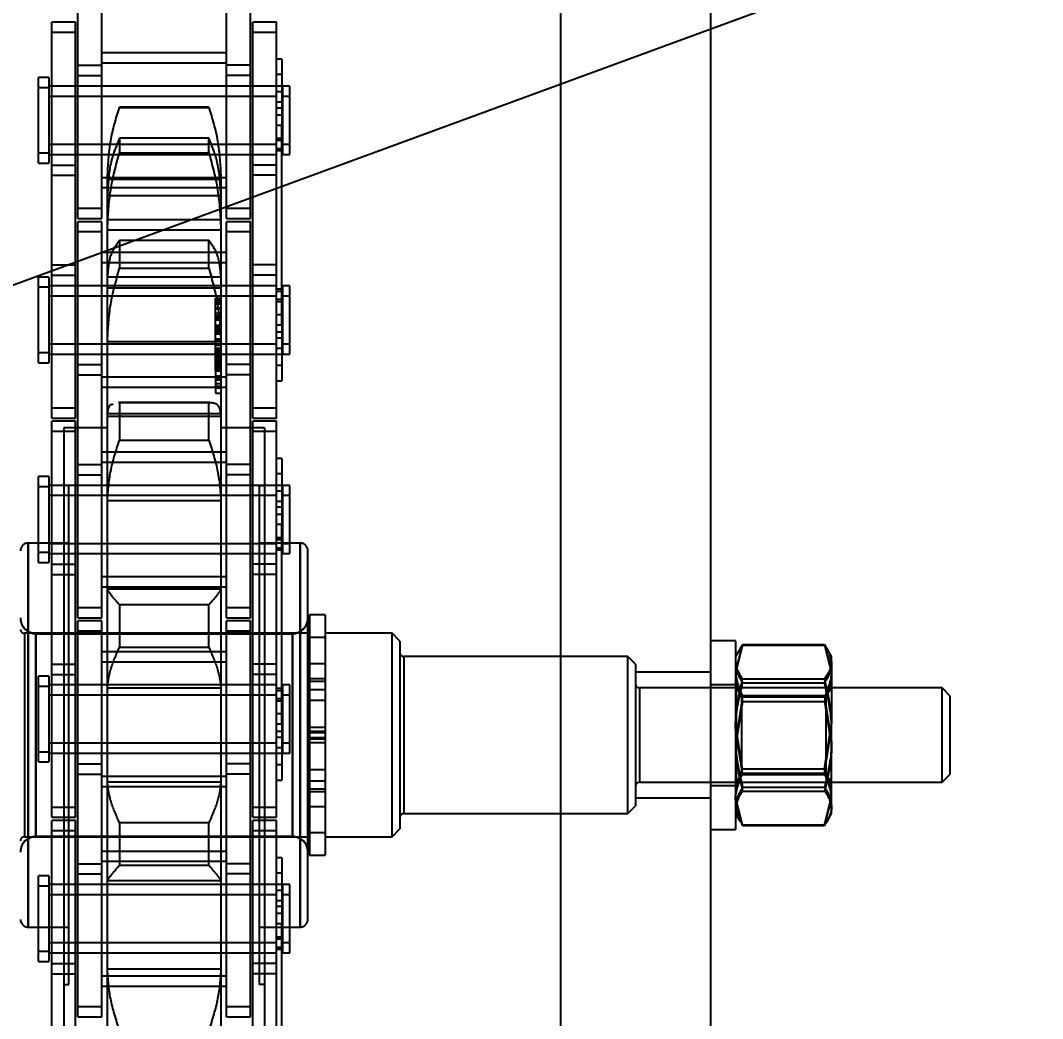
# Model space of a CAD drawing. Header units: metres. Extents: x 0 to 63075, y 0 to 44550.
# Drawn here: x 14014.6 to 14079.6, y 28744.3 to 28807.8 of the extents above; entities that cross this region are included whole.
import ezdxf

# ---------------------------------------------------------------- set-up
doc = ezdxf.new("R2010")
doc.units = ezdxf.units.M
doc.header["$LTSCALE"] = 75
doc.linetypes.add('HIDDEN2', pattern=[4.7625, 3.175, -1.5875])
for name, color, linetype in [('18_COTAS', 7, 'Continuous'), ('SDM', 7, 'Continuous'), ('SL1', 8, 'Continuous'), ('SL4', 4, 'Continuous'), ('ST1', 7, 'HIDDEN2')]:
    doc.layers.add(name, color=color, linetype=linetype)
doc.styles.add('ROMANS', font='ROMANS.SHX')
doc.dimstyles.new('75___1-75', dxfattribs={"dimscale": 75, "dimtxt": 2.5, "dimasz": 2, "dimexe": 1.5, "dimexo": 1, "dimgap": 0.5, "dimtad": 1, "dimdec": 0, "dimzin": 12, "dimtxsty": 'ROMANS', "dimcen": 0, "dimclrd": 256, "dimclre": 256, "dimclrt": 3, "dimazin": 3, "dimtfac": 1, "dimtdec": 0, "dimtmove": 0, "dimatfit": 0, "dimfxl": 1, "dimlwd": -1, "dimlwe": -1, "dimarcsym": 0})

# ---------------------------------------------------------------- blocks, each defined once
blk = doc.blocks.new('A$C1d93b9d1')
at = {"layer": 'SL1'}
h = blk.add_hatch(dxfattribs=at)
h.set_pattern_fill('_USER', color=256, scale=162.5, angle=45, style=0, pattern_type=0)
h.set_pattern_definition([(45, (-16661.6, -20824.6), (-114.90485, 114.90485), [])])
h.paths.add_polyline_path([(4898.082, 4636.318), (5948.734, 4636.318), (5901.607, 4542.064), (5682.606, 4461.672), (5480.238, 4248.214), (5366.579, 4226.037), (5244.603, 4278.708), (5081.045, 4469.988), (4934.12, 4553.153)])
blk.add_lwpolyline([(4898.082, 4636.318), (5948.734, 4636.318), (5901.607, 4542.064), (5682.606, 4461.672), (5480.238, 4248.214), (5366.579, 4226.037), (5244.603, 4278.708), (5081.045, 4469.988), (4934.12, 4553.153)], close=True, dxfattribs=at)
blk = doc.blocks.new('*D27')
at = {"layer": '18_COTAS', "transparency": 16777216}
for p, q in [((12131.24, 27878.333), (12131.24, 30705.371)), ((13913.74, 30509.566), (13913.74, 30705.371)), ((11981.24, 30592.871), (11122.311, 30592.871)), ((13913.74, 30592.871), (12131.24, 30592.871)), ((14063.74, 30592.871), (14213.74, 30592.871))]:
    blk.add_line(p, q, dxfattribs=at)
for points in [[(11981.24, 30617.871), (11981.24, 30567.871), (12131.24, 30592.871)], [(14063.74, 30617.871), (14063.74, 30567.871), (13913.74, 30592.871)]]:
    blk.add_solid(points, dxfattribs=at)
at = {"layer": 'Defpoints', "color": 0, "transparency": 16777216}
for p in [(13913.74, 30592.871), (13913.74, 30434.566), (12131.24, 27803.333)]:
    blk.add_point(p, dxfattribs=at)
at = {"layer": '18_COTAS', "color": 3, "transparency": 16777216, "insert": (11476.776, 30724.121), "char_height": 187.5, "attachment_point": 5, "style": 'ROMANS'}
blk.add_mtext('1782', dxfattribs=at)
blk = doc.blocks.new('A$C429c7d53')
at = {"layer": 'SL4'}
for p, q in [((328.24, 1009.763), (328.24, 2334.738)), ((337.765, 2334.738), (337.765, 1009.763)), ((339.365, 1678.25), (337.765, 1678.25)), ((339.365, 1678.25), (339.365, 1677.821)), ((339.365, 1677.821), (339.365, 1666.25)), ((339.587, 1677.635), (339.365, 1677.25)), ((339.661, 1677.763), (339.587, 1677.635)), ((339.812, 1678.001), (345.018, 1678.001)), ((339.812, 1677.964), (345.018, 1677.964)), ((345.243, 1677.635), (345.169, 1677.763)), ((345.465, 1677.25), (345.243, 1677.635)), ((345.465, 1676.893), (345.465, 1677.25)), ((345.465, 1676.893), (345.465, 1672.964)), ((339.812, 1675.821), (345.018, 1675.821)), ((352.5, 1675.25), (345.465, 1675.25)), ((353, 1674.75), (352.5, 1675.25)), ((352.5, 1669.25), (352.5, 1675.25)), ((353, 1674.75), (353, 1669.75)), ((339.812, 1670.107), (339.365, 1672.964)), ((345.018, 1670.107), (345.465, 1672.964)), ((345.465, 1668.321), (345.465, 1672.964)), ((339.812, 1670.107), (345.018, 1670.107)), ((352.5, 1669.25), (353, 1669.75)), ((345.465, 1669.25), (352.5, 1669.25)), ((339.812, 1666.536), (339.365, 1668.321)), ((345.018, 1666.536), (345.465, 1668.321)), ((345.465, 1667.25), (345.465, 1668.321)), ((339.365, 1667.25), (339.587, 1666.865)), ((345.243, 1666.865), (345.465, 1667.25)), ((339.63, 1666.881), (339.812, 1666.536)), ((339.812, 1666.536), (345.018, 1666.536)), ((339.812, 1666.499), (345.018, 1666.499)), ((345.2, 1666.881), (345.018, 1666.536)), ((337.765, 1666.25), (339.365, 1666.25))]:
    blk.add_line(p, q, dxfattribs=at)
for points, knots in [([(339.812, 1677.964), (339.735, 1677.875), (339.639, 1677.762), (339.606, 1677.645), (339.599, 1677.621)], [0, 0, 0, 0, 0.793753, 1, 1, 1, 1]), ([(345.018, 1677.964), (345.086, 1677.874), (345.348, 1677.525), (345.415, 1677.162), (345.465, 1676.893)], [0, 0, 0, 0, 0.257551, 1, 1, 1, 1]), ([(339.365, 1676.893), (339.372, 1676.795), (339.396, 1676.433), (339.636, 1676.08), (339.812, 1675.821)], [0, 0, 0, 0, 0.268634, 1, 1, 1, 1]), ([(345.465, 1676.893), (345.458, 1676.795), (345.434, 1676.433), (345.194, 1676.08), (345.018, 1675.821)], [0, 0, 0, 0, 0.268634, 1, 1, 1, 1]), ([(339.365, 1672.964), (339.365, 1673.032), (339.372, 1673.997), (339.6, 1674.942), (339.812, 1675.821)], [0, 0, 0, 0, 0.070201, 1, 1, 1, 1]), ([(345.465, 1672.964), (345.465, 1673.032), (345.458, 1673.997), (345.23, 1674.942), (345.018, 1675.821)], [0, 0, 0, 0, 0.070201, 1, 1, 1, 1]), ([(339.365, 1668.321), (339.365, 1668.364), (339.372, 1668.967), (339.6, 1669.558), (339.812, 1670.107)], [0, 0, 0, 0, 0.070201, 1, 1, 1, 1]), ([(345.465, 1668.321), (345.465, 1668.364), (345.458, 1668.967), (345.23, 1669.558), (345.018, 1670.107)], [0, 0, 0, 0, 0.070201, 1, 1, 1, 1])]:
    blk.add_open_spline(points, degree=3, knots=knots, dxfattribs=at)
at = {"layer": 'ST1'}
for p, q in [((325.002, 2334.738), (325.002, 1009.763)), ((328.24, 1009.763), (328.24, 2334.738)), ((333.002, 2334.738), (333.002, 1009.763)), ((297.515, 1714.211), (297.515, 1720.561)), ((299.035, 1714.211), (299.035, 1720.561)), ((306.965, 1714.211), (306.965, 1720.561)), ((308.485, 1714.211), (308.485, 1720.561)), ((295.843, 1716.956), (295.843, 1717.611)), ((297.363, 1717.611), (295.843, 1717.611)), ((297.363, 1716.956), (297.363, 1717.611)), ((308.637, 1716.956), (308.637, 1717.611)), ((310.157, 1717.611), (308.637, 1717.611)), ((310.157, 1716.956), (310.157, 1717.611)), ((295.843, 1707.861), (295.843, 1716.956)), ((297.363, 1716.956), (295.843, 1716.956)), ((297.363, 1707.861), (297.363, 1716.956)), ((308.637, 1707.861), (308.637, 1716.956)), ((310.157, 1716.956), (308.637, 1716.956)), ((310.157, 1707.861), (310.157, 1716.956)), ((306.965, 1715.651), (299.035, 1715.651)), ((310.489, 1715.243), (310.157, 1715.243)), ((310.489, 1715.243), (310.489, 1714.267)), ((297.515, 1714.866), (299.035, 1714.866)), ((306.965, 1714.996), (299.035, 1714.996)), ((308.485, 1714.866), (306.965, 1714.866)), ((295, 1713.435), (295, 1714.09)), ((295.658, 1714.09), (295, 1714.09)), ((295.658, 1714.09), (295.658, 1713.435)), ((297.515, 1714.211), (299.035, 1714.211)), ((297.515, 1705.116), (297.515, 1714.211)), ((299.035, 1705.116), (299.035, 1714.211)), ((308.485, 1714.211), (306.965, 1714.211)), ((306.965, 1705.116), (306.965, 1714.211)), ((308.485, 1705.116), (308.485, 1714.211)), ((310.489, 1714.267), (310.157, 1714.267)), ((310.489, 1714.267), (310.489, 1711.036)), ((295, 1708.638), (295, 1713.435)), ((295.658, 1713.435), (295, 1713.435)), ((310.157, 1713.536), (295.658, 1713.536)), ((295.658, 1713.435), (295.658, 1708.638)), ((297.363, 1713.536), (295.843, 1713.536)), ((299.035, 1713.536), (297.515, 1713.536)), ((306.965, 1713.536), (299.035, 1713.536)), ((308.485, 1713.536), (306.965, 1713.536)), ((310.489, 1713.536), (308.637, 1713.536)), ((310.526, 1713.167), (310.157, 1713.167)), ((310.526, 1713.536), (310.526, 1712.881)), ((311, 1713.536), (310.526, 1713.536)), ((311, 1712.881), (311, 1713.536)), ((310.157, 1712.881), (295.658, 1712.881)), ((297.363, 1712.881), (295.843, 1712.881)), ((299.035, 1712.881), (297.515, 1712.881)), ((306.965, 1712.881), (299.035, 1712.881)), ((308.485, 1712.881), (306.965, 1712.881)), ((310.157, 1712.881), (308.637, 1712.881)), ((310.526, 1712.512), (310.157, 1712.512)), ((310.526, 1712.881), (310.526, 1709.191)), ((311, 1712.881), (310.526, 1712.881)), ((311, 1709.191), (311, 1712.881)), ((300.157, 1712.19), (300.157, 1712.166)), ((305.843, 1712.19), (300.157, 1712.19)), ((300.157, 1712.166), (305.843, 1712.166)), ((305.843, 1712.166), (305.843, 1712.19)), ((310.489, 1712.143), (310.157, 1712.143)), ((310.489, 1711.691), (310.157, 1711.691)), ((310.489, 1711.036), (310.157, 1711.036)), ((310.489, 1698.336), (310.489, 1711.036)), ((300.157, 1710.228), (300.157, 1709.29)), ((305.843, 1710.228), (300.157, 1710.228)), ((305.843, 1709.29), (305.843, 1710.228)), ((310.157, 1710.215), (310.526, 1710.215)), ((310.489, 1710.072), (310.157, 1710.072)), ((295, 1709.293), (295.658, 1709.293)), ((295.658, 1709.846), (310.157, 1709.846)), ((295.843, 1709.846), (297.363, 1709.846)), ((297.515, 1709.846), (299.035, 1709.846)), ((299.035, 1709.846), (306.965, 1709.846)), ((300.157, 1709.29), (305.843, 1709.29)), ((306.965, 1709.846), (308.485, 1709.846)), ((308.637, 1709.846), (310.157, 1709.846)), ((310.157, 1709.56), (310.526, 1709.56)), ((310.489, 1709.417), (310.157, 1709.417)), ((310.526, 1709.846), (311, 1709.846)), ((295, 1708.638), (295.658, 1708.638)), ((295.658, 1709.191), (310.157, 1709.191)), ((295.843, 1709.191), (297.363, 1709.191)), ((297.515, 1709.191), (299.035, 1709.191)), ((299.035, 1709.191), (306.965, 1709.191)), ((306.965, 1709.191), (308.485, 1709.191)), ((308.637, 1709.191), (310.157, 1709.191)), ((310.526, 1709.191), (311, 1709.191)), ((295.843, 1708.516), (297.363, 1708.516)), ((299.405, 1708.354), (299.395, 1707.857)), ((310.157, 1708.516), (308.637, 1708.516)), ((295.843, 1707.861), (297.363, 1707.861)), ((295.843, 1701.511), (295.843, 1707.861)), ((297.363, 1701.511), (297.363, 1707.861)), ((299.035, 1707.731), (306.965, 1707.731)), ((299.395, 1707.717), (299.395, 1707.857)), ((299.395, 1707.59), (299.395, 1707.717)), ((299.395, 1707.717), (299.395, 1707.59)), ((306.605, 1707.59), (299.395, 1707.59)), ((299.395, 1706.66), (299.395, 1707.59)), ((306.605, 1707.857), (306.605, 1707.717)), ((306.605, 1707.717), (306.605, 1707.59)), ((306.605, 1707.59), (306.605, 1707.717)), ((306.605, 1707.59), (306.605, 1706.66)), ((310.157, 1707.861), (308.637, 1707.861)), ((308.637, 1701.511), (308.637, 1707.861)), ((310.157, 1701.511), (310.157, 1707.861)), ((299.035, 1707.076), (306.965, 1707.076)), ((299.395, 1704.495), (299.395, 1706.66)), ((306.605, 1706.66), (306.605, 1704.495)), ((306.605, 1706.551), (299.395, 1706.551)), ((297.515, 1705.771), (299.035, 1705.771)), ((306.965, 1705.771), (308.485, 1705.771)), ((297.515, 1705.116), (299.035, 1705.116)), ((297.515, 1704.256), (297.515, 1704.911)), ((299.035, 1704.911), (297.515, 1704.911)), ((299.035, 1704.256), (299.035, 1704.911)), ((299.395, 1705.053), (306.605, 1705.053)), ((306.965, 1705.116), (308.485, 1705.116)), ((306.965, 1704.256), (306.965, 1704.911)), ((308.485, 1704.911), (306.965, 1704.911)), ((308.485, 1704.256), (308.485, 1704.911)), ((297.515, 1695.161), (297.515, 1704.256)), ((299.035, 1704.256), (297.515, 1704.256)), ((299.035, 1695.161), (299.035, 1704.256)), ((299.395, 1704.367), (299.395, 1704.495)), ((299.395, 1704.495), (299.395, 1704.367)), ((306.605, 1704.367), (299.395, 1704.367)), ((299.395, 1701.453), (299.395, 1704.367)), ((306.605, 1704.495), (306.605, 1704.367)), ((306.605, 1704.367), (306.605, 1704.495)), ((306.605, 1704.367), (306.605, 1701.453)), ((306.965, 1695.161), (306.965, 1704.256)), ((308.485, 1704.256), (306.965, 1704.256)), ((308.485, 1695.161), (308.485, 1704.256)), ((300.157, 1703.709), (300.157, 1701.946)), ((305.843, 1703.709), (300.157, 1703.709)), ((305.843, 1701.946), (305.843, 1703.709)), ((306.965, 1702.951), (299.035, 1702.951)), ((295.843, 1702.166), (297.363, 1702.166)), ((306.965, 1702.296), (299.035, 1702.296)), ((310.157, 1702.166), (308.637, 1702.166)), ((295.843, 1701.511), (297.363, 1701.511)), ((295.843, 1692.416), (295.843, 1701.511)), ((297.363, 1692.416), (297.363, 1701.511)), ((299.395, 1697.385), (299.395, 1701.453)), ((300.157, 1701.946), (305.843, 1701.946)), ((306.605, 1701.453), (306.605, 1697.385)), ((310.157, 1701.511), (308.637, 1701.511)), ((308.637, 1692.416), (308.637, 1701.511)), ((310.157, 1692.416), (310.157, 1701.511)), ((295, 1700.735), (295, 1701.39)), ((295.658, 1701.39), (295, 1701.39)), ((295.658, 1701.39), (295.658, 1700.735)), ((310.157, 1700.836), (295.658, 1700.836)), ((297.363, 1700.836), (295.843, 1700.836)), ((299.035, 1700.836), (297.515, 1700.836)), ((306.965, 1700.836), (299.035, 1700.836)), ((306.605, 1701.375), (299.395, 1701.375)), ((308.485, 1700.836), (306.965, 1700.836)), ((310.157, 1700.836), (308.637, 1700.836)), ((310.526, 1700.836), (310.526, 1700.181)), ((311, 1700.836), (310.526, 1700.836)), ((311, 1700.181), (311, 1700.836)), ((295, 1695.938), (295, 1700.735)), ((295.658, 1700.735), (295, 1700.735)), ((295.658, 1700.735), (295.658, 1695.938)), ((310.157, 1700.181), (295.658, 1700.181)), ((297.363, 1700.181), (295.843, 1700.181)), ((299.035, 1700.181), (297.515, 1700.181)), ((306.965, 1700.181), (299.035, 1700.181)), ((299.395, 1700.706), (306.605, 1700.706)), ((308.485, 1700.181), (306.965, 1700.181)), ((310.157, 1700.181), (308.637, 1700.181)), ((310.489, 1700.61), (310.157, 1700.61)), ((310.526, 1700.467), (310.157, 1700.467)), ((310.526, 1700.181), (310.526, 1696.491)), ((311, 1700.181), (310.526, 1700.181)), ((311, 1696.491), (311, 1700.181)), ((306.27, 1700.019), (306.27, 1700.054)), ((306.27, 1700.054), (306.605, 1700.054)), ((306.27, 1700.039), (306.605, 1700.039)), ((306.27, 1699.812), (306.27, 1700.019)), ((306.27, 1700.019), (306.605, 1700.019)), ((306.27, 1700.009), (306.605, 1700.009)), ((306.27, 1699.892), (306.605, 1699.892)), ((306.27, 1699.854), (306.605, 1699.854)), ((306.27, 1699.776), (306.27, 1699.812)), ((306.27, 1699.812), (306.605, 1699.812)), ((306.27, 1699.776), (306.605, 1699.776)), ((306.27, 1699.451), (306.27, 1699.776)), ((306.27, 1699.685), (306.605, 1699.685)), ((310.489, 1699.955), (310.157, 1699.955)), ((310.526, 1699.812), (310.157, 1699.812)), ((306.27, 1699.367), (306.27, 1699.451)), ((306.27, 1699.451), (306.605, 1699.451)), ((306.27, 1699.085), (306.27, 1699.367)), ((306.27, 1699.367), (306.605, 1699.367)), ((306.27, 1698.237), (306.27, 1699.085)), ((306.27, 1699.085), (306.605, 1699.085)), ((306.27, 1698.948), (306.605, 1698.948)), ((310.489, 1698.991), (310.157, 1698.991)), ((306.27, 1698.827), (306.605, 1698.827)), ((306.27, 1698.779), (306.605, 1698.779)), ((306.27, 1698.741), (306.605, 1698.741)), ((306.27, 1698.695), (306.605, 1698.695)), ((306.27, 1698.668), (306.605, 1698.668)), ((306.27, 1698.333), (306.605, 1698.333)), ((306.27, 1698.31), (306.605, 1698.31)), ((306.27, 1697.847), (306.27, 1698.237)), ((306.27, 1698.237), (306.605, 1698.237)), ((306.27, 1698.23), (306.605, 1698.23)), ((306.27, 1698.209), (306.605, 1698.209)), ((310.489, 1698.336), (310.157, 1698.336)), ((310.489, 1698.336), (310.489, 1694.784)), ((306.27, 1698.192), (306.605, 1698.192)), ((306.27, 1698.137), (306.605, 1698.137)), ((306.27, 1698.083), (306.605, 1698.083)), ((306.27, 1698.003), (306.605, 1698.003)), ((306.27, 1697.957), (306.605, 1697.957)), ((306.27, 1697.847), (306.605, 1697.847)), ((306.27, 1695.418), (306.27, 1697.847)), ((306.27, 1697.829), (306.605, 1697.829)), ((306.27, 1697.808), (306.605, 1697.808)), ((306.27, 1697.767), (306.605, 1697.767)), ((310.489, 1697.884), (310.157, 1697.884)), ((295.658, 1697.146), (310.157, 1697.146)), ((295.843, 1697.146), (297.363, 1697.146)), ((297.515, 1697.146), (299.035, 1697.146)), ((299.035, 1697.146), (306.965, 1697.146)), ((299.395, 1697.269), (299.395, 1697.385)), ((299.395, 1697.385), (299.395, 1697.269)), ((306.605, 1697.269), (299.395, 1697.269)), ((299.395, 1692.724), (299.395, 1697.269)), ((306.27, 1697.467), (306.605, 1697.467)), ((306.27, 1697.406), (306.605, 1697.406)), ((306.605, 1697.358), (306.27, 1697.358)), ((306.605, 1697.023), (306.27, 1697.023)), ((306.605, 1697.385), (306.605, 1697.269)), ((306.605, 1697.269), (306.605, 1692.724)), ((306.965, 1697.146), (308.485, 1697.146)), ((308.637, 1697.146), (310.157, 1697.146)), ((310.157, 1697.515), (310.526, 1697.515)), ((310.526, 1697.146), (311, 1697.146)), ((295, 1696.593), (295.658, 1696.593)), ((295.658, 1696.491), (310.157, 1696.491)), ((295.843, 1696.491), (297.363, 1696.491)), ((297.515, 1696.491), (299.035, 1696.491)), ((299.035, 1696.491), (306.965, 1696.491)), ((306.27, 1696.864), (306.605, 1696.864)), ((306.27, 1696.73), (306.605, 1696.73)), ((306.27, 1696.722), (306.605, 1696.722)), ((306.27, 1696.703), (306.605, 1696.703)), ((306.27, 1696.687), (306.605, 1696.687)), ((306.27, 1696.673), (306.605, 1696.673)), ((306.27, 1696.585), (306.605, 1696.585)), ((306.27, 1696.581), (306.605, 1696.581)), ((306.27, 1696.556), (306.605, 1696.556)), ((306.27, 1696.552), (306.605, 1696.552)), ((306.27, 1696.518), (306.605, 1696.518)), ((306.27, 1696.479), (306.605, 1696.479)), ((306.27, 1696.446), (306.605, 1696.446)), ((306.27, 1696.444), (306.605, 1696.444)), ((306.27, 1696.411), (306.605, 1696.411)), ((306.27, 1696.308), (306.605, 1696.308)), ((306.27, 1696.259), (306.605, 1696.259)), ((306.965, 1696.491), (308.485, 1696.491)), ((308.637, 1696.491), (310.489, 1696.491)), ((310.157, 1696.86), (310.526, 1696.86)), ((310.526, 1696.491), (311, 1696.491)), ((295, 1695.938), (295.658, 1695.938)), ((297.515, 1695.816), (299.035, 1695.816)), ((306.27, 1696.179), (306.605, 1696.179)), ((306.27, 1696.095), (306.605, 1696.095)), ((306.27, 1696.002), (306.605, 1696.002)), ((306.27, 1695.934), (306.605, 1695.934)), ((306.27, 1695.926), (306.605, 1695.926)), ((306.27, 1695.906), (306.605, 1695.906)), ((306.27, 1695.813), (306.605, 1695.813)), ((306.27, 1695.8), (306.605, 1695.8)), ((306.27, 1695.792), (306.605, 1695.792)), ((306.27, 1695.789), (306.605, 1695.789)), ((306.27, 1695.715), (306.605, 1695.715)), ((306.27, 1695.684), (306.605, 1695.684)), ((306.27, 1695.676), (306.605, 1695.676)), ((306.27, 1695.599), (306.605, 1695.599)), ((308.485, 1695.816), (306.965, 1695.816)), ((310.489, 1695.76), (310.157, 1695.76)), ((297.515, 1695.161), (299.035, 1695.161)), ((297.515, 1688.811), (297.515, 1695.161)), ((299.035, 1688.811), (299.035, 1695.161)), ((299.035, 1695.031), (306.965, 1695.031)), ((306.27, 1695.542), (306.605, 1695.542)), ((306.27, 1695.541), (306.605, 1695.541)), ((306.27, 1695.528), (306.605, 1695.528)), ((306.27, 1695.477), (306.605, 1695.477)), ((306.27, 1695.477), (306.605, 1695.477)), ((306.27, 1695.418), (306.605, 1695.418)), ((306.27, 1695.418), (306.27, 1695.003)), ((306.27, 1695.095), (306.605, 1695.095)), ((306.27, 1695.003), (306.605, 1695.003)), ((306.27, 1695.003), (306.27, 1694.851)), ((306.27, 1694.954), (306.605, 1694.954)), ((308.485, 1695.161), (306.965, 1695.161)), ((306.965, 1688.811), (306.965, 1695.161)), ((308.485, 1688.811), (308.485, 1695.161)), ((299.035, 1694.376), (306.965, 1694.376)), ((306.27, 1694.851), (306.605, 1694.851)), ((306.27, 1694.851), (306.27, 1694.011)), ((306.27, 1694.619), (306.605, 1694.619)), ((306.27, 1694.449), (306.605, 1694.449)), ((306.27, 1694.346), (306.605, 1694.346)), ((310.157, 1694.784), (310.489, 1694.784)), ((306.27, 1694.011), (306.605, 1694.011)), ((295.843, 1693.071), (297.363, 1693.071)), ((305.901, 1693.398), (300.099, 1693.398)), ((300.157, 1693.396), (300.099, 1693.381)), ((300.157, 1693.396), (300.157, 1691.02)), ((305.843, 1693.396), (300.157, 1693.396)), ((305.843, 1691.02), (305.843, 1693.396)), ((308.637, 1693.071), (310.157, 1693.071)), ((295.843, 1692.416), (297.363, 1692.416)), ((299.395, 1687.242), (299.395, 1692.724)), ((306.605, 1692.686), (299.395, 1692.686)), ((299.395, 1692.536), (306.605, 1692.536)), ((306.605, 1692.724), (306.605, 1687.242)), ((308.637, 1692.416), (310.157, 1692.416)), ((295.843, 1691.556), (295.843, 1692.211)), ((297.363, 1692.211), (295.843, 1692.211)), ((299.395, 1691.794), (296.625, 1691.794)), ((296.625, 1691.794), (296.625, 1652.706)), ((297.363, 1691.556), (297.363, 1692.211)), ((309.375, 1691.794), (306.605, 1691.794)), ((308.637, 1691.556), (308.637, 1692.211)), ((310.157, 1692.211), (308.637, 1692.211)), ((309.375, 1691.794), (309.375, 1652.706)), ((310.157, 1691.556), (310.157, 1692.211)), ((295.843, 1682.461), (295.843, 1691.556)), ((297.363, 1691.556), (295.843, 1691.556)), ((297.363, 1682.461), (297.363, 1691.556)), ((308.637, 1682.461), (308.637, 1691.556)), ((310.157, 1691.556), (308.637, 1691.556)), ((310.157, 1682.461), (310.157, 1691.556)), ((300.157, 1691.02), (305.843, 1691.02)), ((306.965, 1690.251), (299.035, 1690.251)), ((310.489, 1689.843), (310.157, 1689.843)), ((310.489, 1689.843), (310.489, 1688.867)), ((297.515, 1689.466), (299.035, 1689.466)), ((306.965, 1689.596), (299.035, 1689.596)), ((308.485, 1689.466), (306.965, 1689.466)), ((295, 1688.035), (295, 1688.69)), ((295.658, 1688.69), (295, 1688.69)), ((295.658, 1688.69), (295.658, 1688.035)), ((297.515, 1688.811), (299.035, 1688.811)), ((297.515, 1679.716), (297.515, 1688.811)), ((299.035, 1679.716), (299.035, 1688.811)), ((308.485, 1688.811), (306.965, 1688.811)), ((306.965, 1679.716), (306.965, 1688.811)), ((308.485, 1679.716), (308.485, 1688.811)), ((310.489, 1688.867), (310.157, 1688.867)), ((310.489, 1688.867), (310.489, 1685.636)), ((295, 1683.238), (295, 1688.035)), ((295.658, 1688.035), (295, 1688.035)), ((310.157, 1688.136), (295.658, 1688.136)), ((295.658, 1688.035), (295.658, 1683.238)), ((297.363, 1688.136), (295.843, 1688.136)), ((296.944, 1688.13), (296.625, 1688.13)), ((296.944, 1656.371), (296.944, 1688.13)), ((299.035, 1688.136), (297.515, 1688.136)), ((306.965, 1688.136), (299.035, 1688.136)), ((308.485, 1688.136), (306.965, 1688.136)), ((310.489, 1688.136), (308.637, 1688.136)), ((309.056, 1688.13), (309.375, 1688.13)), ((309.056, 1688.13), (309.056, 1656.371)), ((310.526, 1688.136), (310.526, 1687.481)), ((311, 1688.136), (310.526, 1688.136)), ((311, 1687.481), (311, 1688.136)), ((310.157, 1687.481), (295.658, 1687.481)), ((297.363, 1687.481), (295.843, 1687.481)), ((299.035, 1687.481), (297.515, 1687.481)), ((306.965, 1687.481), (299.035, 1687.481)), ((299.395, 1687.154), (299.395, 1687.242)), ((306.605, 1687.154), (299.395, 1687.154)), ((299.395, 1681.532), (299.395, 1687.154)), ((306.605, 1687.242), (306.605, 1687.154)), ((306.605, 1687.154), (306.605, 1681.532)), ((308.485, 1687.481), (306.965, 1687.481)), ((310.157, 1687.481), (308.637, 1687.481)), ((310.526, 1687.767), (310.157, 1687.767)), ((310.526, 1687.481), (310.526, 1683.791)), ((311, 1687.481), (310.526, 1687.481)), ((311, 1683.791), (311, 1687.481)), ((310.526, 1687.112), (310.157, 1687.112)), ((310.489, 1686.743), (310.157, 1686.743)), ((310.489, 1686.291), (310.157, 1686.291)), ((310.489, 1685.636), (310.157, 1685.636)), ((310.489, 1672.936), (310.489, 1685.636)), ((310.157, 1684.815), (310.526, 1684.815)), ((310.489, 1684.672), (310.157, 1684.672)), ((294.344, 1660.035), (294.344, 1684.465)), ((296.944, 1684.465), (294.344, 1684.465)), ((294.344, 1684.465), (294.344, 1660.035)), ((295, 1683.893), (295.658, 1683.893)), ((295.658, 1684.446), (310.157, 1684.446)), ((295.843, 1684.446), (297.363, 1684.446)), ((297.515, 1684.446), (299.035, 1684.446)), ((299.035, 1684.446), (306.965, 1684.446)), ((306.965, 1684.446), (308.485, 1684.446)), ((308.637, 1684.446), (310.157, 1684.446)), ((311.656, 1684.465), (309.056, 1684.465)), ((310.157, 1684.16), (310.526, 1684.16)), ((310.489, 1684.017), (310.157, 1684.017)), ((310.526, 1684.446), (311, 1684.446)), ((311.656, 1660.035), (311.656, 1684.465)), ((311.656, 1684.465), (311.656, 1660.035)), ((312.145, 1660.524), (312.145, 1683.976)), ((295, 1683.238), (295.658, 1683.238)), ((295.658, 1683.791), (310.157, 1683.791)), ((295.843, 1683.791), (297.363, 1683.791)), ((297.515, 1683.791), (299.035, 1683.791)), ((299.035, 1683.791), (306.965, 1683.791)), ((306.965, 1683.791), (308.485, 1683.791)), ((308.637, 1683.791), (310.157, 1683.791)), ((310.526, 1683.791), (311, 1683.791)), ((295.843, 1683.116), (297.363, 1683.116)), ((310.157, 1683.116), (308.637, 1683.116)), ((295.843, 1682.461), (297.363, 1682.461)), ((295.843, 1676.111), (295.843, 1682.461)), ((297.363, 1676.111), (297.363, 1682.461)), ((299.035, 1682.331), (306.965, 1682.331)), ((310.157, 1682.461), (308.637, 1682.461)), ((308.637, 1676.111), (308.637, 1682.461)), ((310.157, 1676.111), (310.157, 1682.461)), ((299.035, 1681.676), (306.965, 1681.676)), ((299.395, 1681.526), (299.395, 1681.532)), ((306.605, 1681.532), (299.395, 1681.532)), ((299.395, 1675.292), (299.395, 1681.526)), ((306.605, 1681.532), (306.605, 1681.526)), ((306.605, 1681.526), (306.605, 1675.292)), ((297.515, 1680.371), (299.035, 1680.371)), ((300.157, 1680.532), (300.157, 1677.831)), ((305.843, 1680.532), (300.157, 1680.532)), ((305.843, 1677.831), (305.843, 1680.532)), ((306.965, 1680.371), (308.485, 1680.371)), ((297.515, 1679.716), (299.035, 1679.716)), ((297.515, 1678.856), (297.515, 1679.511)), ((299.035, 1679.511), (297.515, 1679.511)), ((299.035, 1678.856), (299.035, 1679.511)), ((306.965, 1679.716), (308.485, 1679.716)), ((306.965, 1678.856), (306.965, 1679.511)), ((308.485, 1679.511), (306.965, 1679.511)), ((308.485, 1678.856), (308.485, 1679.511)), ((312.245, 1679.893), (312.245, 1664.607)), ((313.245, 1679.893), (312.245, 1679.893)), ((313.245, 1679.893), (313.245, 1664.607)), ((294.105, 1678.725), (294.105, 1665.775)), ((294.105, 1678.725), (294.105, 1665.775)), ((312.145, 1678.725), (294.105, 1678.725)), ((311.168, 1678.725), (294.832, 1678.725)), ((294.832, 1678.7), (294.832, 1665.8)), ((294.832, 1678.7), (311.168, 1678.7)), ((294.832, 1665.8), (294.832, 1678.7)), ((297.515, 1669.761), (297.515, 1678.856)), ((299.035, 1678.856), (297.515, 1678.856)), ((299.035, 1669.761), (299.035, 1678.856)), ((306.965, 1669.761), (306.965, 1678.856)), ((308.485, 1678.856), (306.965, 1678.856)), ((308.485, 1669.761), (308.485, 1678.856)), ((311.168, 1678.7), (311.168, 1665.8)), ((311.168, 1665.8), (311.168, 1678.7)), ((317.5, 1678.725), (313.245, 1678.725)), ((317.5, 1665.775), (317.5, 1678.725)), ((318, 1678.225), (317.5, 1678.725)), ((313.245, 1678.45), (312.145, 1678.45)), ((313.245, 1678.45), (312.245, 1678.45)), ((318, 1678.225), (318, 1666.275)), ((306.965, 1677.551), (299.035, 1677.551)), ((300.157, 1677.831), (305.843, 1677.831)), ((339.812, 1678.001), (339.365, 1676.341)), ((339.812, 1677.964), (339.365, 1676.179)), ((339.812, 1678.001), (339.653, 1677.743)), ((345.018, 1678.001), (345.465, 1676.341)), ((345.018, 1677.964), (345.465, 1676.179)), ((295.843, 1676.766), (297.363, 1676.766)), ((306.965, 1676.896), (299.035, 1676.896)), ((310.157, 1676.766), (308.637, 1676.766)), ((312.245, 1676.797), (313.245, 1676.797)), ((318.25, 1677.25), (318.25, 1667.297)), ((318.25, 1677.25), (318.25, 1667.297)), ((332.5, 1677.25), (318.25, 1677.25)), ((332.5, 1667.25), (332.5, 1677.25)), ((333, 1676.75), (332.5, 1677.25)), ((333, 1676.75), (333, 1667.75)), ((295.843, 1676.111), (297.363, 1676.111)), ((295.843, 1667.016), (295.843, 1676.111)), ((297.363, 1667.016), (297.363, 1676.111)), ((310.157, 1676.111), (308.637, 1676.111)), ((308.637, 1667.016), (308.637, 1676.111)), ((310.157, 1667.016), (310.157, 1676.111)), ((337.765, 1676.25), (333.002, 1676.25)), ((295, 1675.335), (295, 1675.99)), ((295.658, 1675.99), (295, 1675.99)), ((295.658, 1675.99), (295.658, 1675.335)), ((310.157, 1675.436), (295.658, 1675.436)), ((297.363, 1675.436), (295.843, 1675.436)), ((299.035, 1675.436), (297.515, 1675.436)), ((306.965, 1675.436), (299.035, 1675.436)), ((308.485, 1675.436), (306.965, 1675.436)), ((310.157, 1675.436), (308.637, 1675.436)), ((310.526, 1675.436), (310.526, 1674.781)), ((311, 1675.436), (310.526, 1675.436)), ((311, 1674.781), (311, 1675.436)), ((312.245, 1675.846), (313.245, 1675.846)), ((312.245, 1675.671), (313.245, 1675.671)), ((339.365, 1675.45), (337.765, 1675.45)), ((339.812, 1675.569), (345.018, 1675.569)), ((295, 1670.538), (295, 1675.335)), ((295.658, 1675.335), (295, 1675.335)), ((295.658, 1675.335), (295.658, 1670.538)), ((310.157, 1674.781), (295.658, 1674.781)), ((297.363, 1674.781), (295.843, 1674.781)), ((299.035, 1674.781), (297.515, 1674.781)), ((306.965, 1674.781), (299.035, 1674.781)), ((299.395, 1675.242), (299.395, 1675.292)), ((306.605, 1675.242), (299.395, 1675.242)), ((299.395, 1669.258), (299.395, 1675.242)), ((306.605, 1675.292), (306.605, 1675.242)), ((306.605, 1675.242), (306.605, 1669.258)), ((308.485, 1674.781), (306.965, 1674.781)), ((310.157, 1674.781), (308.637, 1674.781)), ((310.489, 1675.21), (310.157, 1675.21)), ((310.526, 1675.067), (310.157, 1675.067)), ((310.526, 1674.781), (310.526, 1671.091)), ((311, 1674.781), (310.526, 1674.781)), ((311, 1671.091), (311, 1674.781)), ((312.245, 1675.154), (313.245, 1675.154)), ((333.25, 1675.25), (333.25, 1669.25)), ((333.25, 1675.25), (333.25, 1669.25)), ((345.465, 1675.25), (333.25, 1675.25)), ((339.39, 1675.25), (339.365, 1675.25)), ((339.39, 1675.25), (339.39, 1675.036)), ((339.741, 1674.75), (339.39, 1675.25)), ((339.39, 1675.036), (339.39, 1669.25)), ((345.465, 1675.25), (345.115, 1674.75)), ((310.489, 1674.555), (310.157, 1674.555)), ((310.526, 1674.412), (310.157, 1674.412)), ((313.245, 1674.45), (312.245, 1674.45)), ((339.812, 1674.682), (339.365, 1671.806)), ((339.812, 1674.393), (339.365, 1671.536)), ((339.741, 1674.75), (339.741, 1669.75)), ((345.115, 1674.75), (339.741, 1674.75)), ((339.812, 1674.682), (345.018, 1674.682)), ((339.812, 1674.393), (345.018, 1674.393)), ((345.018, 1674.682), (345.465, 1671.806)), ((345.018, 1674.393), (345.465, 1671.536)), ((345.115, 1674.571), (345.115, 1674.75)), ((345.115, 1669.75), (345.115, 1674.571)), ((310.489, 1673.591), (310.157, 1673.591)), ((310.489, 1672.936), (310.157, 1672.936)), ((310.489, 1672.936), (310.489, 1669.384)), ((310.489, 1672.484), (310.157, 1672.484)), ((312.245, 1672.75), (313.245, 1672.75)), ((312.245, 1672.5), (313.245, 1672.5)), ((312.245, 1672.411), (313.245, 1672.411)), ((339.812, 1669.818), (339.365, 1672.694)), ((345.018, 1669.818), (345.465, 1672.694)), ((295.658, 1671.746), (310.157, 1671.746)), ((295.843, 1671.746), (297.363, 1671.746)), ((297.515, 1671.746), (299.035, 1671.746)), ((299.035, 1671.746), (306.965, 1671.746)), ((306.965, 1671.746), (308.485, 1671.746)), ((308.637, 1671.746), (310.157, 1671.746)), ((310.157, 1672.115), (310.526, 1672.115)), ((310.526, 1671.746), (311, 1671.746)), ((312.245, 1672.089), (313.245, 1672.089)), ((312.245, 1672), (313.245, 1672)), ((313.245, 1671.75), (312.245, 1671.75)), ((295, 1671.193), (295.658, 1671.193)), ((295.658, 1671.091), (310.157, 1671.091)), ((295.843, 1671.091), (297.363, 1671.091)), ((297.515, 1671.091), (299.035, 1671.091)), ((299.035, 1671.091), (306.965, 1671.091)), ((306.965, 1671.091), (308.485, 1671.091)), ((308.637, 1671.091), (310.489, 1671.091)), ((310.157, 1671.46), (310.526, 1671.46)), ((310.526, 1671.091), (311, 1671.091)), ((295, 1670.538), (295.658, 1670.538)), ((297.515, 1670.416), (299.035, 1670.416)), ((308.485, 1670.416), (306.965, 1670.416)), ((310.489, 1670.36), (310.157, 1670.36)), ((297.515, 1669.761), (299.035, 1669.761)), ((297.515, 1663.411), (297.515, 1669.761)), ((299.035, 1663.411), (299.035, 1669.761)), ((299.035, 1669.631), (306.965, 1669.631)), ((308.485, 1669.761), (306.965, 1669.761)), ((306.965, 1663.411), (306.965, 1669.761)), ((308.485, 1663.411), (308.485, 1669.761)), ((312.245, 1670.05), (313.245, 1670.05)), ((339.39, 1669.25), (339.741, 1669.75)), ((339.741, 1669.75), (345.115, 1669.75)), ((339.812, 1669.818), (345.018, 1669.818)), ((345.115, 1669.75), (345.465, 1669.25)), ((299.035, 1668.976), (306.965, 1668.976)), ((299.395, 1669.208), (299.395, 1669.258)), ((306.605, 1669.258), (299.395, 1669.258)), ((299.395, 1662.974), (299.395, 1669.208)), ((306.605, 1669.258), (306.605, 1669.208)), ((306.605, 1669.208), (306.605, 1662.974)), ((310.157, 1669.384), (310.489, 1669.384)), ((312.245, 1669.346), (313.245, 1669.346)), ((333.25, 1669.25), (345.465, 1669.25)), ((337.765, 1669.05), (339.365, 1669.05)), ((339.365, 1669.25), (339.39, 1669.25)), ((339.812, 1668.931), (345.018, 1668.931)), ((312.245, 1668.829), (313.245, 1668.829)), ((312.245, 1668.654), (313.245, 1668.654)), ((339.812, 1668.679), (345.018, 1668.679)), ((295.843, 1667.671), (297.363, 1667.671)), ((308.637, 1667.671), (310.157, 1667.671)), ((312.245, 1667.703), (313.245, 1667.703)), ((332.5, 1667.25), (333, 1667.75)), ((333.002, 1668.25), (337.765, 1668.25)), ((339.812, 1666.499), (339.365, 1668.159)), ((345.018, 1666.499), (345.465, 1668.159)), ((295.843, 1667.016), (297.363, 1667.016)), ((308.637, 1667.016), (310.157, 1667.016)), ((318.25, 1667.25), (332.5, 1667.25)), ((295.843, 1666.156), (295.843, 1666.811)), ((297.363, 1666.811), (295.843, 1666.811)), ((297.363, 1666.156), (297.363, 1666.811)), ((305.843, 1666.669), (300.157, 1666.669)), ((300.157, 1666.669), (300.157, 1663.968)), ((305.843, 1663.968), (305.843, 1666.669)), ((308.637, 1666.156), (308.637, 1666.811)), ((310.157, 1666.811), (308.637, 1666.811)), ((310.157, 1666.156), (310.157, 1666.811)), ((339.587, 1666.865), (339.661, 1666.737)), ((339.692, 1666.757), (339.812, 1666.499)), ((345.169, 1666.737), (345.243, 1666.865)), ((294.105, 1665.775), (312.145, 1665.775)), ((311.168, 1665.8), (294.832, 1665.8)), ((294.832, 1665.775), (311.168, 1665.775)), ((295.843, 1657.061), (295.843, 1666.156)), ((297.363, 1666.156), (295.843, 1666.156)), ((297.363, 1657.061), (297.363, 1666.156)), ((308.637, 1657.061), (308.637, 1666.156)), ((310.157, 1666.156), (308.637, 1666.156)), ((310.157, 1657.061), (310.157, 1666.156)), ((312.145, 1666.05), (313.245, 1666.05)), ((312.245, 1666.05), (313.245, 1666.05)), ((313.245, 1665.775), (317.5, 1665.775)), ((317.5, 1665.775), (318, 1666.275)), ((306.965, 1664.851), (299.035, 1664.851)), ((310.489, 1664.443), (310.157, 1664.443)), ((310.489, 1664.443), (310.489, 1663.467)), ((312.245, 1664.607), (313.245, 1664.607)), ((297.515, 1664.066), (299.035, 1664.066)), ((306.965, 1664.196), (299.035, 1664.196)), ((300.157, 1663.968), (305.843, 1663.968)), ((308.485, 1664.066), (306.965, 1664.066)), ((295, 1662.635), (295, 1663.29)), ((295.658, 1663.29), (295, 1663.29)), ((295.658, 1663.29), (295.658, 1662.635)), ((297.515, 1663.411), (299.035, 1663.411)), ((297.515, 1654.316), (297.515, 1663.411)), ((299.035, 1654.316), (299.035, 1663.411)), ((308.485, 1663.411), (306.965, 1663.411)), ((306.965, 1654.316), (306.965, 1663.411)), ((308.485, 1654.316), (308.485, 1663.411)), ((310.489, 1663.467), (310.157, 1663.467)), ((310.489, 1663.467), (310.489, 1660.236)), ((295, 1657.838), (295, 1662.635)), ((295.658, 1662.635), (295, 1662.635)), ((310.157, 1662.736), (295.658, 1662.736)), ((295.658, 1662.635), (295.658, 1657.838)), ((297.363, 1662.736), (295.843, 1662.736)), ((299.035, 1662.736), (297.515, 1662.736)), ((306.965, 1662.736), (299.035, 1662.736)), ((299.395, 1662.968), (299.395, 1662.974)), ((306.605, 1662.968), (299.395, 1662.968)), ((299.395, 1657.346), (299.395, 1662.968)), ((306.605, 1662.974), (306.605, 1662.968)), ((306.605, 1662.968), (306.605, 1657.346)), ((308.485, 1662.736), (306.965, 1662.736)), ((310.489, 1662.736), (308.637, 1662.736)), ((310.526, 1662.736), (310.526, 1662.081)), ((311, 1662.736), (310.526, 1662.736)), ((311, 1662.081), (311, 1662.736)), ((310.157, 1662.081), (295.658, 1662.081)), ((297.363, 1662.081), (295.843, 1662.081)), ((299.035, 1662.081), (297.515, 1662.081)), ((306.965, 1662.081), (299.035, 1662.081)), ((308.485, 1662.081), (306.965, 1662.081)), ((310.157, 1662.081), (308.637, 1662.081)), ((310.526, 1662.367), (310.157, 1662.367)), ((310.526, 1662.081), (310.526, 1658.391)), ((311, 1662.081), (310.526, 1662.081)), ((311, 1658.391), (311, 1662.081)), ((310.526, 1661.712), (310.157, 1661.712)), ((310.489, 1661.343), (310.157, 1661.343)), ((310.489, 1660.891), (310.157, 1660.891)), ((294.344, 1660.035), (296.944, 1660.035)), ((309.056, 1660.035), (311.656, 1660.035)), ((310.489, 1660.236), (310.157, 1660.236)), ((310.489, 1647.536), (310.489, 1660.236)), ((310.157, 1659.415), (310.526, 1659.415)), ((310.489, 1659.272), (310.157, 1659.272)), ((295.658, 1659.046), (310.157, 1659.046)), ((295.843, 1659.046), (297.363, 1659.046)), ((297.515, 1659.046), (299.035, 1659.046)), ((299.035, 1659.046), (306.965, 1659.046)), ((306.965, 1659.046), (308.485, 1659.046)), ((308.637, 1659.046), (310.157, 1659.046)), ((310.157, 1658.76), (310.526, 1658.76)), ((310.489, 1658.617), (310.157, 1658.617)), ((310.526, 1659.046), (311, 1659.046)), ((295, 1658.493), (295.658, 1658.493)), ((295.658, 1658.391), (310.157, 1658.391)), ((295.843, 1658.391), (297.363, 1658.391)), ((297.515, 1658.391), (299.035, 1658.391)), ((299.035, 1658.391), (306.965, 1658.391)), ((306.965, 1658.391), (308.485, 1658.391)), ((308.637, 1658.391), (310.157, 1658.391)), ((310.526, 1658.391), (311, 1658.391)), ((295, 1657.838), (295.658, 1657.838)), ((295.843, 1657.716), (297.363, 1657.716)), ((299.395, 1657.258), (299.395, 1657.346)), ((306.605, 1657.346), (299.395, 1657.346)), ((299.395, 1651.776), (299.395, 1657.258)), ((306.605, 1657.346), (306.605, 1657.258)), ((306.605, 1657.258), (306.605, 1651.776)), ((310.157, 1657.716), (308.637, 1657.716)), ((295.843, 1657.061), (297.363, 1657.061)), ((295.843, 1650.711), (295.843, 1657.061)), ((297.363, 1650.711), (297.363, 1657.061)), ((299.035, 1656.931), (306.965, 1656.931)), ((310.157, 1657.061), (308.637, 1657.061)), ((308.637, 1650.711), (308.637, 1657.061)), ((310.157, 1650.711), (310.157, 1657.061)), ((296.625, 1656.371), (296.944, 1656.371)), ((299.035, 1656.276), (306.965, 1656.276)), ((309.375, 1656.371), (309.056, 1656.371)), ((297.515, 1654.971), (299.035, 1654.971)), ((306.965, 1654.971), (308.485, 1654.971)), ((297.515, 1654.316), (299.035, 1654.316)), ((306.965, 1654.316), (308.485, 1654.316))]:
    blk.add_line(p, q, dxfattribs=at)
for centre, radius, start, end in [((294.344, 1683.976), 0.489, 90, 180), ((311.656, 1683.976), 0.489, 0, 90), ((294.832, 1679.702), 0.977, 180, 270), ((294.83, 1679.676), 0.975, 180.10943, 270.10901), ((311.168, 1679.702), 0.977, 270, 0), ((311.17, 1679.676), 0.975, 269.89099, 359.89057), ((294.105, 1678.975), 0.25, 180, 270), ((318.25, 1677.5), 0.25, 180, 270), ((333.25, 1675.5), 0.25, 180, 270), ((333.25, 1669), 0.25, 90, 180), ((318.25, 1667), 0.25, 90, 180), ((294.83, 1664.824), 0.975, 89.89099, 179.89057), ((294.105, 1665.525), 0.25, 90, 180), ((294.832, 1664.798), 0.977, 90, 180), ((311.17, 1664.824), 0.975, 0.10943, 90.10901), ((311.168, 1664.798), 0.977, 0, 90), ((294.344, 1660.524), 0.489, 180, 270), ((311.656, 1660.524), 0.489, 270, 0)]:
    blk.add_arc(centre, radius, start, end, dxfattribs=at)
for points, knots in [([(299.395, 1707.717), (299.433, 1708.505), (299.508, 1710.085), (299.94, 1711.472), (300.157, 1712.166)], [0, 0, 0, 0, 0.499098, 1, 1, 1, 1]), ([(305.843, 1712.166), (306.059, 1711.473), (306.492, 1710.086), (306.567, 1708.506), (306.605, 1707.717)], [0, 0, 0, 0, 0.500133, 1, 1, 1, 1]), ([(300.157, 1710.228), (299.941, 1709.706), (299.508, 1708.664), (299.433, 1707.327), (299.395, 1706.66)], [0, 0, 0, 0, 0.500534, 1, 1, 1, 1]), ([(306.605, 1706.66), (306.567, 1707.327), (306.492, 1708.664), (306.059, 1709.706), (305.843, 1710.228)], [0, 0, 0, 0, 0.499459, 1, 1, 1, 1]), ([(299.395, 1704.495), (299.433, 1705.31), (299.508, 1706.943), (299.94, 1708.507), (300.157, 1709.29)], [0, 0, 0, 0, 0.499124, 1, 1, 1, 1]), ([(305.843, 1709.29), (306.059, 1708.508), (306.492, 1706.944), (306.567, 1705.311), (306.605, 1704.495)], [0, 0, 0, 0, 0.500152, 1, 1, 1, 1]), ([(300.157, 1703.709), (299.941, 1703.423), (299.508, 1702.85), (299.433, 1701.919), (299.395, 1701.453)], [0, 0, 0, 0, 0.500513, 1, 1, 1, 1]), ([(306.605, 1701.453), (306.567, 1701.919), (306.492, 1702.85), (306.059, 1703.423), (305.843, 1703.709)], [0, 0, 0, 0, 0.49948, 1, 1, 1, 1]), ([(299.395, 1697.385), (299.433, 1698.128), (299.508, 1699.618), (299.941, 1701.169), (300.157, 1701.946)], [0, 0, 0, 0, 0.499464, 1, 1, 1, 1]), ([(305.843, 1701.946), (306.059, 1701.169), (306.492, 1699.618), (306.567, 1698.128), (306.605, 1697.385)], [0, 0, 0, 0, 0.500529, 1, 1, 1, 1]), ([(299.76, 1693.293), (299.702, 1693.283), (299.444, 1693.238), (299.416, 1692.948), (299.395, 1692.724)], [0, 0, 0, 0, 0.226088, 1, 1, 1, 1]), ([(306.605, 1692.724), (306.567, 1692.931), (306.492, 1693.345), (306.06, 1693.379), (305.843, 1693.396)], [0, 0, 0, 0, 0.499427, 1, 1, 1, 1]), ([(299.395, 1687.242), (299.433, 1687.825), (299.508, 1688.99), (299.941, 1690.343), (300.157, 1691.02)], [0, 0, 0, 0, 0.499479, 1, 1, 1, 1]), ([(305.843, 1691.02), (306.059, 1690.343), (306.492, 1688.99), (306.567, 1687.825), (306.605, 1687.242)], [0, 0, 0, 0, 0.500514, 1, 1, 1, 1]), ([(300.157, 1680.532), (299.941, 1680.787), (299.508, 1681.296), (299.433, 1681.449), (299.395, 1681.526)], [0, 0, 0, 0, 0.500133, 1, 1, 1, 1]), ([(306.605, 1681.526), (306.567, 1681.449), (306.492, 1681.296), (306.06, 1680.787), (305.843, 1680.532)], [0, 0, 0, 0, 0.499098, 1, 1, 1, 1]), ([(299.395, 1675.292), (299.433, 1675.642), (299.508, 1676.344), (299.94, 1677.335), (300.157, 1677.831)], [0, 0, 0, 0, 0.499419, 1, 1, 1, 1]), ([(305.843, 1677.831), (306.059, 1677.335), (306.492, 1676.344), (306.567, 1675.643), (306.605, 1675.292)], [0, 0, 0, 0, 0.500261, 1, 1, 1, 1]), ([(345.018, 1678.001), (345.086, 1677.899), (345.348, 1677.502), (345.415, 1677.091), (345.465, 1676.785)], [0, 0, 0, 0, 0.257551, 1, 1, 1, 1]), ([(339.365, 1676.785), (339.372, 1676.674), (339.396, 1676.263), (339.636, 1675.862), (339.812, 1675.569)], [0, 0, 0, 0, 0.268634, 1, 1, 1, 1]), ([(345.465, 1676.785), (345.458, 1676.674), (345.434, 1676.263), (345.194, 1675.862), (345.018, 1675.569)], [0, 0, 0, 0, 0.268634, 1, 1, 1, 1]), ([(339.365, 1676.341), (339.365, 1676.302), (339.372, 1675.741), (339.6, 1675.192), (339.812, 1674.682)], [0, 0, 0, 0, 0.070201, 1, 1, 1, 1]), ([(339.365, 1676.179), (339.365, 1676.136), (339.372, 1675.533), (339.6, 1674.942), (339.812, 1674.393)], [0, 0, 0, 0, 0.070201, 1, 1, 1, 1]), ([(345.465, 1676.341), (345.465, 1676.302), (345.458, 1675.741), (345.23, 1675.192), (345.018, 1674.682)], [0, 0, 0, 0, 0.0702006, 1, 1, 1, 1]), ([(345.465, 1676.179), (345.465, 1676.136), (345.458, 1675.533), (345.23, 1674.942), (345.018, 1674.393)], [0, 0, 0, 0, 0.070201, 1, 1, 1, 1]), ([(339.365, 1672.694), (339.365, 1672.762), (339.372, 1673.733), (339.6, 1674.684), (339.812, 1675.569)], [0, 0, 0, 0, 0.0702006, 1, 1, 1, 1]), ([(345.465, 1672.694), (345.465, 1672.762), (345.458, 1673.733), (345.23, 1674.684), (345.018, 1675.569)], [0, 0, 0, 0, 0.070201, 1, 1, 1, 1]), ([(339.365, 1671.806), (339.365, 1671.738), (339.372, 1670.767), (339.6, 1669.816), (339.812, 1668.931)], [0, 0, 0, 0, 0.070201, 1, 1, 1, 1]), ([(339.365, 1671.536), (339.365, 1671.468), (339.372, 1670.503), (339.6, 1669.558), (339.812, 1668.679)], [0, 0, 0, 0, 0.070201, 1, 1, 1, 1]), ([(345.465, 1671.806), (345.465, 1671.738), (345.458, 1670.767), (345.23, 1669.816), (345.018, 1668.931)], [0, 0, 0, 0, 0.0702006, 1, 1, 1, 1]), ([(345.465, 1671.536), (345.465, 1671.468), (345.458, 1670.503), (345.23, 1669.558), (345.018, 1668.679)], [0, 0, 0, 0, 0.070201, 1, 1, 1, 1]), ([(339.365, 1668.159), (339.365, 1668.198), (339.372, 1668.759), (339.6, 1669.308), (339.812, 1669.818)], [0, 0, 0, 0, 0.070201, 1, 1, 1, 1]), ([(345.465, 1668.159), (345.465, 1668.198), (345.458, 1668.759), (345.23, 1669.308), (345.018, 1669.818)], [0, 0, 0, 0, 0.070201, 1, 1, 1, 1]), ([(300.157, 1666.669), (299.941, 1667.165), (299.508, 1668.156), (299.433, 1668.857), (299.395, 1669.208)], [0, 0, 0, 0, 0.500261, 1, 1, 1, 1]), ([(306.605, 1669.208), (306.567, 1668.858), (306.492, 1668.156), (306.06, 1667.165), (305.843, 1666.669)], [0, 0, 0, 0, 0.499419, 1, 1, 1, 1]), ([(339.812, 1668.931), (339.744, 1668.829), (339.482, 1668.432), (339.415, 1668.021), (339.365, 1667.715)], [0, 0, 0, 0, 0.2575513, 1, 1, 1, 1]), ([(345.018, 1668.931), (345.086, 1668.829), (345.348, 1668.432), (345.415, 1668.021), (345.465, 1667.715)], [0, 0, 0, 0, 0.2575513, 1, 1, 1, 1]), ([(339.812, 1668.679), (339.744, 1668.589), (339.482, 1668.239), (339.415, 1667.877), (339.365, 1667.607)], [0, 0, 0, 0, 0.257551, 1, 1, 1, 1]), ([(345.018, 1668.679), (345.086, 1668.589), (345.348, 1668.239), (345.415, 1667.877), (345.465, 1667.607)], [0, 0, 0, 0, 0.257551, 1, 1, 1, 1]), ([(339.365, 1667.715), (339.367, 1667.604), (339.371, 1667.388), (339.488, 1667.177), (339.545, 1667.074)], [0, 0, 0, 0, 0.511638, 1, 1, 1, 1]), ([(345.465, 1667.715), (345.458, 1667.605), (345.434, 1667.193), (345.194, 1666.792), (345.018, 1666.499)], [0, 0, 0, 0, 0.268634, 1, 1, 1, 1]), ([(345.465, 1667.607), (345.461, 1667.51), (345.45, 1667.264), (345.294, 1667.025), (345.2, 1666.881)], [0, 0, 0, 0, 0.397245, 1, 1, 1, 1]), ([(299.395, 1662.974), (299.433, 1663.051), (299.508, 1663.204), (299.94, 1663.713), (300.157, 1663.968)], [0, 0, 0, 0, 0.499098, 1, 1, 1, 1]), ([(305.843, 1663.968), (306.059, 1663.713), (306.492, 1663.204), (306.567, 1663.051), (306.605, 1662.974)], [0, 0, 0, 0, 0.500133, 1, 1, 1, 1]), ([(300.157, 1653.48), (299.941, 1654.157), (299.508, 1655.51), (299.433, 1656.675), (299.395, 1657.258)], [0, 0, 0, 0, 0.500514, 1, 1, 1, 1]), ([(306.605, 1657.258), (306.567, 1656.675), (306.492, 1655.51), (306.059, 1654.157), (305.843, 1653.48)], [0, 0, 0, 0, 0.499479, 1, 1, 1, 1])]:
    blk.add_open_spline(points, degree=3, knots=knots, dxfattribs=at)

msp = doc.modelspace()

# ---------------------------------------------------------------- block references
at = {"layer": 'SDM'}
for name, p in [('A$C1d93b9d1', (8259.513, 24302.833)), ('A$C429c7d53', (13720.74, 27090.066))]:
    msp.add_blockref(name, p, dxfattribs=at)

# ---------------------------------------------------------------- dimensions: what is measured, and where the dimension line sits
at = {"layer": '18_COTAS'}
dim = msp.add_linear_dim(base=(13913.739964506, 30592.871167243), p1=(12131.239964508, 27803.333456501), p2=(13913.739964506, 30434.565956577), dimstyle='75___1-75', dxfattribs=at)
dim.commit()
dim.dimension.update_dxf_attribs({"geometry": '*D27', "text_midpoint": (11476.775678793, 30592.871167243), "dimtype": 160})

doc.saveas('drawing.dxf')
